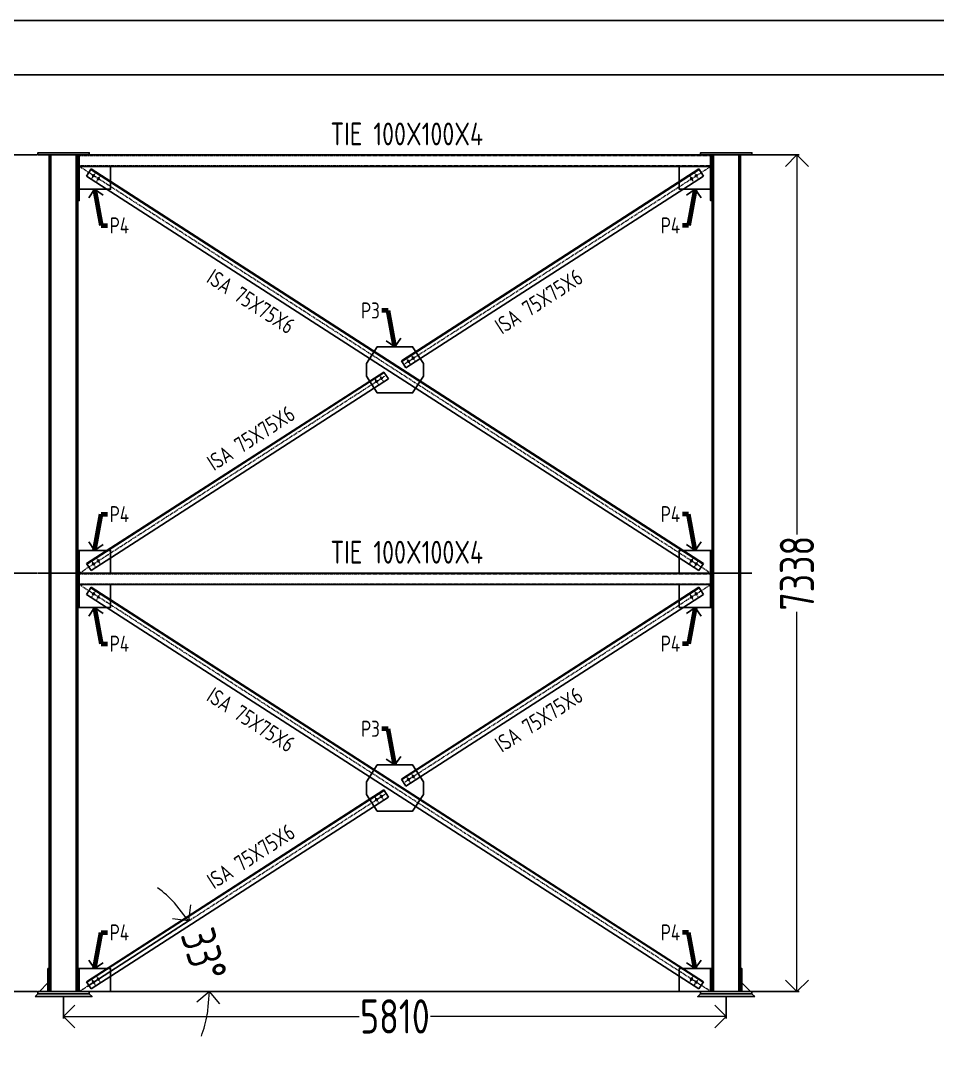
# Model space of a CAD drawing. Header units: millimetres. Extents: x 3470347 to 5996549, y -3470518 to 17149644.
# Drawn here: x 4732038 to 4740076, y 6609762 to 6618779 of the extents above; entities that cross this region are included whole.
import ezdxf

# ---------------------------------------------------------------- set-up
doc = ezdxf.new("R2010")
doc.units = ezdxf.units.MM
doc.header["$MEASUREMENT"] = 0
doc.header["$PDMODE"] = 35
doc.header["$PDSIZE"] = -5
doc.linetypes.add('DASHED2', pattern=[0.375, 0.25, -0.125])
doc.linetypes.add('HIDDEN', pattern=[0.375, 0.25, -0.125])
doc.layers.get('0').update_dxf_attribs({"linetype": 'CONTINUOUS', "lineweight": 25})
doc.layers.get('DEFPOINTS').update_dxf_attribs({"linetype": 'CONTINUOUS', "lineweight": 25})
doc.layers.add('lintel', color=2, linetype='CONTINUOUS')
for name, color, linetype, lineweight in [('rDIMension', 1, 'CONTINUOUS', 18), ('rPCC DASH', 9, 'HIDDEN', 15), ('rRCC 1', 3, 'CONTINUOUS', 25), ('SHEET', 7, 'CONTINUOUS', 15)]:
    doc.layers.add(name, color=color, linetype=linetype, lineweight=lineweight)
doc.styles.add('DIM', font='geniso.shx', dxfattribs={"width": 0.85})
doc.dimstyles.new('ST-100', dxfattribs={"dimscale": 100, "dimtxt": 7, "dimasz": 5, "dimexe": 0.18, "dimexo": 0.0625, "dimgap": 0.2, "dimtad": 0, "dimdec": 0, "dimzin": 0, "dimdsep": 46, "dimtxsty": 'DIM', "dimblk": 'OPEN90', "dimcen": 0.09, "dimclrd": 256, "dimclrt": 7, "dimadec": 0, "dimazin": 0, "dimtfac": 1, "dimtdec": 0, "dimtofl": 0, "dimtmove": 0, "dimatfit": 3, "dimldrblk": 'OPEN90', "dimfxl": 1, "dimtolj": 1, "dimtzin": 0, "dimlwd": -1, "dimarcsym": 0})

# ---------------------------------------------------------------- blocks, each defined once
blk = doc.blocks.new('_Open90')
at = {"color": 0, "linetype": 'ByBlock', "lineweight": -2}
for p, q in [((-0.5, 0.5), (0, 0)), ((0, 0), (-1, 0)), ((0, 0), (-0.5, -0.5))]:
    blk.add_line(p, q, dxfattribs=at)
blk = doc.blocks.new('*D1811')
at = {"layer": 'DEFPOINTS', "color": 0}
for p in [(4732190.2, 6613931.2), (4731816.7, 6610262.2), (4732190.2, 6610262.2)]:
    blk.add_point(p, dxfattribs=at)
at = {"layer": 'rDIMension', "color": 0, "linetype": 'ByBlock', "lineweight": -2, "ltscale": 0.5}
for p, q in [((4732183.9, 6613931.2), (4731798.7, 6613931.2)), ((4732183.9, 6610262.2), (4731798.7, 6610262.2))]:
    blk.add_line(p, q, dxfattribs=at)
at = {"layer": 'rDIMension', "linetype": 'ByBlock', "ltscale": 0.5}
for p, q in [((4731816.7, 6613731.2), (4731816.7, 6612435.9)), ((4731816.7, 6610462.2), (4731816.7, 6611757.4))]:
    blk.add_line(p, q, dxfattribs=at)
at = {"layer": 'rDIMension', "xscale": 200, "yscale": 200, "zscale": 200}
for p, rotation in [((4731816.7, 6613931.2), 90), ((4731816.7, 6610262.2), 270)]:
    blk.add_blockref('_Open90', p, dxfattribs=dict(at, rotation=rotation))
at = {"layer": 'rDIMension', "color": 7, "insert": (4731816.7, 6612096.7), "char_height": 300, "attachment_point": 5, "rotation": 90, "style": 'DIM'}
blk.add_mtext('\\A1;3669', dxfattribs=at)
blk = doc.blocks.new('*D1812')
at = {"layer": 'DEFPOINTS', "color": 0}
for p in [(4732415.2, 6610217.2), (4738225.2, 6610217.2), (4738225.2, 6610043.1)]:
    blk.add_point(p, dxfattribs=at)
at = {"layer": 'rDIMension', "color": 0, "linetype": 'ByBlock', "lineweight": -2, "ltscale": 0.5}
for p, q in [((4732415.2, 6610210.9), (4732415.2, 6610025.1)), ((4738225.2, 6610210.9), (4738225.2, 6610025.1))]:
    blk.add_line(p, q, dxfattribs=at)
at = {"layer": 'rDIMension', "linetype": 'ByBlock', "ltscale": 0.5}
for p, q in [((4732615.2, 6610043.1), (4735006.8, 6610043.1)), ((4738025.2, 6610043.1), (4735633.5, 6610043.1))]:
    blk.add_line(p, q, dxfattribs=at)
at = {"layer": 'rDIMension', "xscale": 200, "yscale": 200, "zscale": 200, "rotation": 180}
blk.add_blockref('_Open90', (4732415.2, 6610043.1), dxfattribs=at)
at = {"layer": 'rDIMension', "xscale": 200, "yscale": 200, "zscale": 200}
blk.add_blockref('_Open90', (4738225.2, 6610043.1), dxfattribs=at)
at = {"layer": 'rDIMension', "color": 7, "insert": (4735320.2, 6610043.1), "char_height": 300, "attachment_point": 5, "style": 'DIM'}
blk.add_mtext('\\A1;5810', dxfattribs=at)
blk = doc.blocks.new('*D1810')
at = {"layer": 'DEFPOINTS', "color": 0}
for p in [(4738450.2, 6617600.2), (4738845, 6617600.2), (4738450.2, 6610262.2)]:
    blk.add_point(p, dxfattribs=at)
at = {"layer": 'rDIMension', "color": 0, "linetype": 'ByBlock', "lineweight": -2, "ltscale": 0.5}
for p, q in [((4738456.4, 6617600.2), (4738863, 6617600.2)), ((4738456.4, 6610262.2), (4738863, 6610262.2))]:
    blk.add_line(p, q, dxfattribs=at)
at = {"layer": 'rDIMension', "linetype": 'ByBlock', "ltscale": 0.5}
for p, q in [((4738845, 6617400.2), (4738845, 6614269.9)), ((4738845, 6610462.2), (4738845, 6613592.4))]:
    blk.add_line(p, q, dxfattribs=at)
at = {"layer": 'rDIMension', "xscale": 200, "yscale": 200, "zscale": 200}
for p, rotation in [((4738845, 6617600.2), 90), ((4738845, 6610262.2), 270)]:
    blk.add_blockref('_Open90', p, dxfattribs=dict(at, rotation=rotation))
at = {"layer": 'rDIMension', "color": 7, "insert": (4738845, 6613931.2), "char_height": 300, "attachment_point": 5, "rotation": 90, "style": 'DIM'}
blk.add_mtext('\\A1;7338', dxfattribs=at)
blk = doc.blocks.new('*D1813')
at = {"layer": 'DEFPOINTS', "color": 0}
for p in [(4731816.7, 6617600.2), (4732190.2, 6617600.2), (4732190.2, 6613931.2)]:
    blk.add_point(p, dxfattribs=at)
at = {"layer": 'rDIMension', "color": 0, "linetype": 'ByBlock', "lineweight": -2, "ltscale": 0.5}
for p, q in [((4732183.9, 6617600.2), (4731798.7, 6617600.2)), ((4732183.9, 6613931.2), (4731798.7, 6613931.2))]:
    blk.add_line(p, q, dxfattribs=at)
at = {"layer": 'rDIMension', "linetype": 'ByBlock', "ltscale": 0.5}
for p, q in [((4731816.7, 6617400.2), (4731816.7, 6616104.9)), ((4731816.7, 6614131.2), (4731816.7, 6615426.4))]:
    blk.add_line(p, q, dxfattribs=at)
at = {"layer": 'rDIMension', "xscale": 200, "yscale": 200, "zscale": 200}
for p, rotation in [((4731816.7, 6617600.2), 90), ((4731816.7, 6613931.2), 270)]:
    blk.add_blockref('_Open90', p, dxfattribs=dict(at, rotation=rotation))
at = {"layer": 'rDIMension', "color": 7, "insert": (4731816.7, 6615765.7), "char_height": 300, "attachment_point": 5, "rotation": 90, "style": 'DIM'}
blk.add_mtext('\\A1;3669', dxfattribs=at)
blk = doc.blocks.new('*D1815')
at = {"layer": 'DEFPOINTS', "color": 0}
for p in [(4733610.5, 6610687.4), (4732552.2, 6610262.2), (4732616.5, 6610303.7), (4732655.2, 6610262.2)]:
    blk.add_point(p, dxfattribs=at)
at = {"layer": 'rDIMension', "color": 0, "linetype": 'ByBlock', "lineweight": -2, "ltscale": 0.5}
for p, q in [((4732621.8, 6610307.1), (4733525.6, 6610890.4)), ((4732661.4, 6610262.2), (4733710.8, 6610262.2))]:
    blk.add_line(p, q, dxfattribs=at)
at = {"layer": 'rDIMension', "linetype": 'ByBlock', "ltscale": 0.5}
for start, end in [(42.89849, 52.9583), (339.88037, 349.94019)]:
    blk.add_arc((4732552.2, 6610262.2), 1140.6, start, end, dxfattribs=at)
at = {"layer": 'rDIMension', "xscale": 200, "yscale": 200, "zscale": 200}
for p, rotation in [((4733510.5, 6610880.7), 307.8685837318363), ((4733692.8, 6610262.2), 84.97009364868786)]:
    blk.add_blockref('_Open90', p, dxfattribs=dict(at, rotation=rotation))
at = {"layer": 'rDIMension', "color": 7, "insert": (4733646.2, 6610584.6), "char_height": 300, "attachment_point": 5, "rotation": 286.41934, "style": 'DIM'}
blk.add_mtext('\\A1;33%%d', dxfattribs=at)

msp = doc.modelspace()

# ---------------------------------------------------------------- linework, layer by layer
at = {"color": 1}
for p, q in [((4732290.2, 6610262.15, 0), (4732290.2, 6617600.15, 0)), ((4732304.3, 6610262.15, 0), (4732304.3, 6617600.15, 0)), ((4732526.1, 6610262.15, 0), (4732526.1, 6617600.15, 0)), ((4732540.2, 6610262.15, 0), (4732540.2, 6617600.15, 0)), ((4738100.2, 6610262.15, 0), (4738100.2, 6617600.15, 0)), ((4738114.3, 6610262.15, 0), (4738114.3, 6617600.15, 0)), ((4738336.1, 6610262.15, 0), (4738336.1, 6617600.15, 0)), ((4738350.2, 6610262.15, 0), (4738350.2, 6617600.15, 0))]:
    msp.add_line(p, q, dxfattribs=at)
at = {"color": 192, "lineweight": 25}
msp.add_lwpolyline([(4722531.91, 6601107.19), (4747525.42, 6601107.19), (4747525.42, 6618779.39), (4722531.91, 6618779.39)], close=True, dxfattribs=at)
at = {"color": 5, "elevation": 0}
for points in [[(4732190.2, 6617600.15), (4732640.2, 6617600.15), (4732640.2, 6617620.15), (4732190.2, 6617620.15), (4732190.2, 6617600.15)], [(4738000.2, 6617600.15), (4738450.2, 6617600.15), (4738450.2, 6617620.15), (4738000.2, 6617620.15), (4738000.2, 6617600.15)], [(4732190.2, 6610242.15), (4732640.2, 6610242.15), (4732640.2, 6610262.15), (4732190.2, 6610262.15), (4732190.2, 6610242.15)], [(4738450.2, 6610242.15), (4738000.2, 6610242.15), (4738000.2, 6610262.15), (4738450.2, 6610262.15), (4738450.2, 6610242.15)]]:
    msp.add_lwpolyline(points, dxfattribs=at)
at = {"color": 8, "elevation": 0}
for points in [[(4732190.2, 6617600.15), (4738450.2, 6617600.15)], [(4732190.2, 6613931.15), (4738450.2, 6613931.15)], [(4732190.2, 6610262.15), (4738450.2, 6610262.15)]]:
    msp.add_lwpolyline(points, dxfattribs=at)
at = {"color": 6, "ltscale": 15, "elevation": 0}
for points in [[(4732552.2, 6617500.15), (4738088.2, 6617500.15), (4738088.2, 6617600.15), (4732552.2, 6617600.15)], [(4732552.2, 6613831.15), (4738088.2, 6613831.15), (4738088.2, 6613931.15), (4732552.2, 6613931.15)]]:
    msp.add_lwpolyline(points, close=True, dxfattribs=at)
at = {"color": 1, "linetype": 'DASHED2', "ltscale": 0.25, "elevation": 0}
for points in [[(4732552.2, 6617505.15), (4738088.2, 6617505.15), (4738088.2, 6617595.15), (4732552.2, 6617595.15)], [(4732552.2, 6613836.15), (4738088.2, 6613836.15), (4738088.2, 6613926.15), (4732552.2, 6613926.15)]]:
    msp.add_lwpolyline(points, close=True, dxfattribs=at)
at = {"color": 4, "elevation": 0}
for points in [[(4732290.2, 6610262.15), (4732290.2, 6610462.15), (4732278.2, 6610462.15), (4732278.2, 6610262.15)], [(4732540.2, 6610262.15), (4732540.2, 6610462.15), (4732552.2, 6610462.15), (4732552.2, 6610262.15)], [(4738100.2, 6610262.15), (4738100.2, 6610462.15), (4738088.2, 6610462.15), (4738088.2, 6610262.15)], [(4738350.2, 6610262.15), (4738350.2, 6610462.15), (4738362.2, 6610462.15), (4738362.2, 6610262.15)], [(4732278.2, 6610262.15), (4732278.2, 6610337.15), (4732203.2, 6610262.15)], [(4738362.2, 6610262.15), (4738362.2, 6610337.15), (4738437.2, 6610262.15)]]:
    msp.add_lwpolyline(points, close=True, dxfattribs=at)
at = {"color": 6, "elevation": 0}
for points in [[(4732165.2, 6610217.15), (4732190.2, 6610242.15), (4732640.2, 6610242.15), (4732665.2, 6610217.15)], [(4738475.2, 6610217.15), (4738450.2, 6610242.15), (4738000.2, 6610242.15), (4737975.2, 6610217.15)]]:
    msp.add_lwpolyline(points, close=True, dxfattribs=at)
at = {"layer": 'lintel', "color": 5, "linetype": 'ByBlock', "elevation": 0}
for points in [[(4732540.2, 6617200.15), (4732552.2, 6617200.15), (4732552.2, 6617600.15), (4732540.2, 6617600.15)], [(4738100.2, 6617200.15), (4738088.2, 6617200.15), (4738088.2, 6617600.15), (4738100.2, 6617600.15)], [(4732540.2, 6613631.15), (4732552.2, 6613631.15), (4732552.2, 6614131.15), (4732540.2, 6614131.15)], [(4738100.2, 6613631.15), (4738088.2, 6613631.15), (4738088.2, 6614131.15), (4738100.2, 6614131.15)]]:
    msp.add_lwpolyline(points, close=True, dxfattribs=at)
at = {"layer": 'lintel', "color": 220, "linetype": 'ByBlock', "elevation": 0}
for points in [[(4732827.2, 6617500.15), (4732552.2, 6617500.15), (4732552.2, 6617300.15), (4732827.2, 6617300.15)], [(4737813.2, 6617500.15), (4738088.2, 6617500.15), (4738088.2, 6617300.15), (4737813.2, 6617300.15)], [(4735570.64, 6615771.15), (4735570.64, 6615660.15), (4735475.2, 6615513.47), (4735165.2, 6615513.47), (4735069.75, 6615660.15), (4735069.75, 6615771.15), (4735165.2, 6615917.83), (4735475.2, 6615917.83)], [(4732827.2, 6613931.15), (4732552.2, 6613931.15), (4732552.2, 6614131.15), (4732827.2, 6614131.15)], [(4737813.2, 6613931.15), (4738088.2, 6613931.15), (4738088.2, 6614131.15), (4737813.2, 6614131.15)], [(4732827.2, 6613831.15), (4732552.2, 6613831.15), (4732552.2, 6613631.15), (4732827.2, 6613631.15)], [(4737813.2, 6613831.15), (4738088.2, 6613831.15), (4738088.2, 6613631.15), (4737813.2, 6613631.15)], [(4735570.64, 6612102.15), (4735570.64, 6611991.15), (4735475.2, 6611844.47), (4735165.2, 6611844.47), (4735069.75, 6611991.15), (4735069.75, 6612102.15), (4735165.2, 6612248.83), (4735475.2, 6612248.83)], [(4732827.2, 6610262.15), (4732552.2, 6610262.15), (4732552.2, 6610462.15), (4732827.2, 6610462.15)], [(4737813.2, 6610262.15), (4738088.2, 6610262.15), (4738088.2, 6610462.15), (4737813.2, 6610462.15)]]:
    msp.add_lwpolyline(points, close=True, dxfattribs=at)
at = {"layer": 'lintel', "color": 5, "linetype": 'ByBlock', "elevation": 0}
for points in [[(4732656.55, 6617477.43), (4732615.88, 6617414.42)], [(4738021.26, 6614011.85), (4732653.3, 6617472.39)], [(4738024.51, 6614016.89), (4732656.55, 6617477.43)], [(4735376.55, 6615794.66), (4737983.84, 6617477.43)], [(4735379.81, 6615789.62), (4737987.09, 6617472.39)], [(4737983.84, 6617477.43), (4738024.51, 6617414.42)], [(4737983.84, 6613953.87), (4732615.88, 6617414.42)], [(4735417.23, 6615731.64), (4738024.51, 6617414.42)], [(4735376.55, 6615794.66), (4735417.23, 6615731.64)], [(4732615.88, 6614016.89), (4735223.17, 6615695.66)], [(4732619.13, 6614011.85), (4735226.42, 6615690.62)], [(4735263.84, 6615636.65), (4735223.17, 6615695.66)], [(4732656.55, 6613953.87), (4735263.84, 6615636.65)], [(4732656.55, 6613953.87), (4732615.88, 6614016.89)], [(4737983.84, 6613953.87), (4738024.51, 6614016.89)], [(4732656.55, 6613808.43), (4732615.88, 6613745.42)], [(4738021.26, 6610342.85), (4732653.3, 6613803.39)], [(4738024.51, 6610347.89), (4732656.55, 6613808.43)], [(4735376.55, 6612125.66), (4737983.84, 6613808.43)], [(4735379.81, 6612120.62), (4737987.09, 6613803.39)], [(4737983.84, 6613808.43), (4738024.51, 6613745.42)], [(4737983.84, 6610284.87), (4732615.88, 6613745.42)], [(4735417.23, 6612062.64), (4738024.51, 6613745.42)], [(4735376.55, 6612125.66), (4735417.23, 6612062.64)], [(4732615.88, 6610347.89), (4735223.17, 6612030.66)], [(4732619.13, 6610342.85), (4735226.42, 6612025.62)], [(4732656.55, 6610284.87), (4735263.84, 6611967.65)], [(4735263.84, 6611967.65), (4735223.17, 6612030.66)], [(4732656.55, 6610284.87), (4732615.88, 6610347.89)], [(4737983.84, 6610284.87), (4738024.51, 6610347.89)]]:
    msp.add_lwpolyline(points, dxfattribs=at)
at = {"layer": 'rPCC DASH', "linetype": 'DASHED2', "ltscale": 40, "elevation": 0}
for points in [[(4738088.2, 6613931.15), (4732552.2, 6617500.15)], [(4735396.89, 6615763.15), (4738088.2, 6617500.15)], [(4732552.2, 6613931.15), (4735243.5, 6615668.15)], [(4738088.2, 6610262.15), (4732552.2, 6613831.15)], [(4735396.89, 6612094.15), (4738088.2, 6613831.15)], [(4732552.2, 6610262.15), (4735243.5, 6611999.15)]]:
    msp.add_lwpolyline(points, dxfattribs=at)
at = {"layer": 'rPCC DASH', "color": 8, "linetype": 'DASHED2', "ltscale": 30, "elevation": 0}
for points in [[(4732698.56, 6617450.32), (4732657.89, 6617387.3)], [(4737941.83, 6617450.32), (4737982.5, 6617387.3)], [(4732740.57, 6617423.2), (4732699.9, 6617360.19)], [(4737899.82, 6617423.2), (4737940.49, 6617360.19)], [(4735460.57, 6615848.89), (4735501.25, 6615785.87)], [(4735418.56, 6615821.77), (4735459.24, 6615758.76)], [(4735179.82, 6615582.42), (4735139.15, 6615645.43)], [(4735221.83, 6615609.53), (4735181.16, 6615672.55)], [(4732698.56, 6613980.99), (4732657.89, 6614044)], [(4732740.57, 6614008.1), (4732699.9, 6614071.11)], [(4737899.82, 6614008.1), (4737940.49, 6614071.11)], [(4737941.83, 6613980.99), (4737982.5, 6614044)], [(4732698.56, 6613781.32), (4732657.89, 6613718.3)], [(4732740.57, 6613754.2), (4732699.9, 6613691.19)], [(4737899.82, 6613754.2), (4737940.49, 6613691.19)], [(4737941.83, 6613781.32), (4737982.5, 6613718.3)], [(4735418.56, 6612152.77), (4735459.24, 6612089.76)], [(4735460.57, 6612179.89), (4735501.25, 6612116.87)], [(4735179.82, 6611913.42), (4735139.15, 6611976.43)], [(4735221.83, 6611940.53), (4735181.16, 6612003.55)], [(4732698.56, 6610311.99), (4732657.89, 6610375)], [(4732740.57, 6610339.1), (4732699.9, 6610402.11)], [(4737899.82, 6610339.1), (4737940.49, 6610402.11)], [(4737941.83, 6610311.99), (4737982.5, 6610375)]]:
    msp.add_lwpolyline(points, dxfattribs=at)
at = {"layer": 'rRCC 1', "color": 40, "true_color": 0xf8d731}
for centre in [(4732678.23, 6617418.81, 0), (4732720.24, 6617391.7, 0), (4737920.16, 6617391.7, 0), (4737962.17, 6617418.81, 0), (4735438.87, 6615790.31, 0), (4735480.88, 6615817.43, 0), (4735201.52, 6615640.99, 0), (4735159.51, 6615613.88, 0), (4732720.24, 6614039.61, 0), (4737920.16, 6614039.61, 0), (4732678.23, 6614012.49, 0), (4737962.17, 6614012.49, 0), (4732678.23, 6613749.81, 0), (4737962.17, 6613749.81, 0), (4732720.24, 6613722.7, 0), (4737920.16, 6613722.7, 0), (4735438.87, 6612121.31, 0), (4735480.88, 6612148.43, 0), (4735159.51, 6611944.88, 0), (4735201.52, 6611971.99, 0), (4732678.23, 6610343.49, 0), (4732720.24, 6610370.61, 0), (4737920.16, 6610370.61, 0), (4737962.17, 6610343.49, 0)]:
    msp.add_circle(centre, 8, dxfattribs=at)
at = {"layer": 'SHEET', "color": 220, "lineweight": 25}
msp.add_lwpolyline([(4723007.98, 6601582.36), (4747049.35, 6601582.36), (4747049.35, 6618304.21), (4723007.98, 6618304.21)], close=True, dxfattribs=at)

# ---------------------------------------------------------------- texts
at = {"layer": 'rRCC 1', "color": 7, "style": 'DIM'}
for s, insert, char_height, attachment_point in [('\\A1;TIE 100X100X4', (4736093.25, 6617784.58, 0), 200, 6), ('\\A1;P4', (4732820.15, 6616982.19, 0), 140.625, 4), ('\\A1;P4', (4737820.24, 6616982.19, 0), 140.625, 6), ('\\A1;P3', (4735187.74, 6616235.8, 0), 140.625, 6), ('\\A1;P4', (4732820.15, 6614449.12, 0), 140.625, 4), ('\\A1;P4', (4737820.24, 6614449.12, 0), 140.625, 6), ('\\A1;TIE 100X100X4', (4736093.25, 6614115.58, 0), 200, 6), ('\\A1;P4', (4732820.15, 6613313.19, 0), 140.625, 4), ('\\A1;P4', (4737820.24, 6613313.19, 0), 140.625, 6), ('\\A1;P3', (4735187.74, 6612566.8, 0), 140.625, 6), ('\\A1;P4', (4732820.15, 6610780.12, 0), 140.625, 4), ('\\A1;P4', (4737820.24, 6610780.12, 0), 140.625, 6)]:
    msp.add_mtext(s, dxfattribs=dict(at, insert=insert, char_height=char_height, attachment_point=attachment_point))
at = {"layer": 'rRCC 1', "color": 7, "char_height": 140.625, "attachment_point": 5, "style": 'DIM'}
for insert, rotation in [((4734058.33, 6616314.55, 0), 327.166617), ((4736582.07, 6616314.55, 0), 32.833383), ((4734058.33, 6615116.75, 0), 32.833383), ((4734058.33, 6612645.55, 0), 327.166617), ((4736582.07, 6612645.55, 0), 32.833383), ((4734058.33, 6611447.75, 0), 32.833383)]:
    msp.add_mtext('\\A1;ISA 75X75X6', dxfattribs=dict(at, insert=insert, rotation=rotation))

# ---------------------------------------------------------------- dimensions: what is measured, and where the dimension line sits
at = {"layer": 'rDIMension', "color": 7, "linetype": 'ByBlock', "ltscale": 0.5}
for base, p1, p2, angle, picture, middle in [((4731816.67, 6617600.15, 0), (4732190.2, 6613931.15, 0), (4732190.2, 6617600.15, 0), 270, '*D1813', (4731816.67, 6615765.65, 0)), ((4738844.96, 6617600.15, 0), (4738450.2, 6610262.15, 0), (4738450.2, 6617600.15, 0), 90, '*D1810', (4738844.96, 6613931.15, 0)), ((4731816.67, 6610262.15, 0), (4732190.2, 6613931.15, 0), (4732190.2, 6610262.15, 0), 90, '*D1811', (4731816.67, 6612096.65, 0))]:
    dim = msp.add_linear_dim(base=base, p1=p1, p2=p2, angle=angle, dimstyle='ST-100', override={"dimtxt": 3, "dimasz": 2, "dimblk": 'Open90'}, dxfattribs=at)
    dim.commit()
    dim.dimension.update_dxf_attribs({"geometry": picture, "text_midpoint": middle})
dim = msp.add_angular_dim_3p(base=(4733610.51, 6610687.43, 0), center=(4732552.2, 6610262.15, 0), p1=(4732616.53, 6610303.67, 0), p2=(4732655.19, 6610262.15, 0), dimstyle='ST-100', override={"dimtxt": 3, "dimasz": 2, "dimblk": 'Open90'}, dxfattribs=at)
dim.commit()
dim.dimension.update_dxf_attribs({"geometry": '*D1815', "text_midpoint": (4733646.25, 6610584.55, 0), "dimtype": 165})
dim = msp.add_linear_dim(base=(4738225.2, 6610043.13, 0), p1=(4732415.2, 6610217.15, 0), p2=(4738225.2, 6610217.15, 0), dimstyle='ST-100', override={"dimtxt": 3, "dimasz": 2, "dimblk": 'Open90'}, dxfattribs=at)
dim.commit()
dim.dimension.update_dxf_attribs({"geometry": '*D1812', "text_midpoint": (4735320.2, 6610043.13, 0)})

# ---------------------------------------------------------------- leaders
at = {"layer": 'rRCC 1', "annotation_type": 0, "has_hookline": 1, "hookline_direction": 0, "text_width": 119.53}
for points in [[(4732687.7, 6617300.15, 0), (4732745.94, 6616982.19, 0), (4732800.15, 6616982.19, 0)], [(4732687.7, 6614131.15, 0), (4732745.94, 6614449.12, 0), (4732800.15, 6614449.12, 0)], [(4732687.7, 6613631.15, 0), (4732745.94, 6613313.19, 0), (4732800.15, 6613313.19, 0)], [(4732687.7, 6610462.15, 0), (4732745.94, 6610780.12, 0), (4732800.15, 6610780.12, 0)]]:
    msp.add_leader(points, dimstyle='ST-100', override={"dimasz": 1.3, "dimlwd": 65533}, dxfattribs=at)
at = {"layer": 'rRCC 1', "annotation_type": 0, "has_hookline": 1, "hookline_direction": 0, "text_width": 119.53, "horizontal_direction": (-1, 0, 0)}
for points in [[(4737952.7, 6617300.15, 0), (4737894.45, 6616982.19, 0), (4737840.24, 6616982.19, 0)], [(4735320.2, 6615917.83, 0), (4735261.95, 6616235.8, 0), (4735204.26, 6616235.8, 0)], [(4737952.7, 6614131.15, 0), (4737894.45, 6614449.12, 0), (4737840.24, 6614449.12, 0)], [(4737952.7, 6613631.15, 0), (4737894.45, 6613313.19, 0), (4737840.24, 6613313.19, 0)], [(4735320.2, 6612248.83, 0), (4735261.95, 6612566.8, 0), (4735204.26, 6612566.8, 0)], [(4737952.7, 6610462.15, 0), (4737894.45, 6610780.12, 0), (4737840.24, 6610780.12, 0)]]:
    msp.add_leader(points, dimstyle='ST-100', override={"dimasz": 1.3, "dimlwd": 65533}, dxfattribs=at)

doc.saveas('drawing.dxf')
